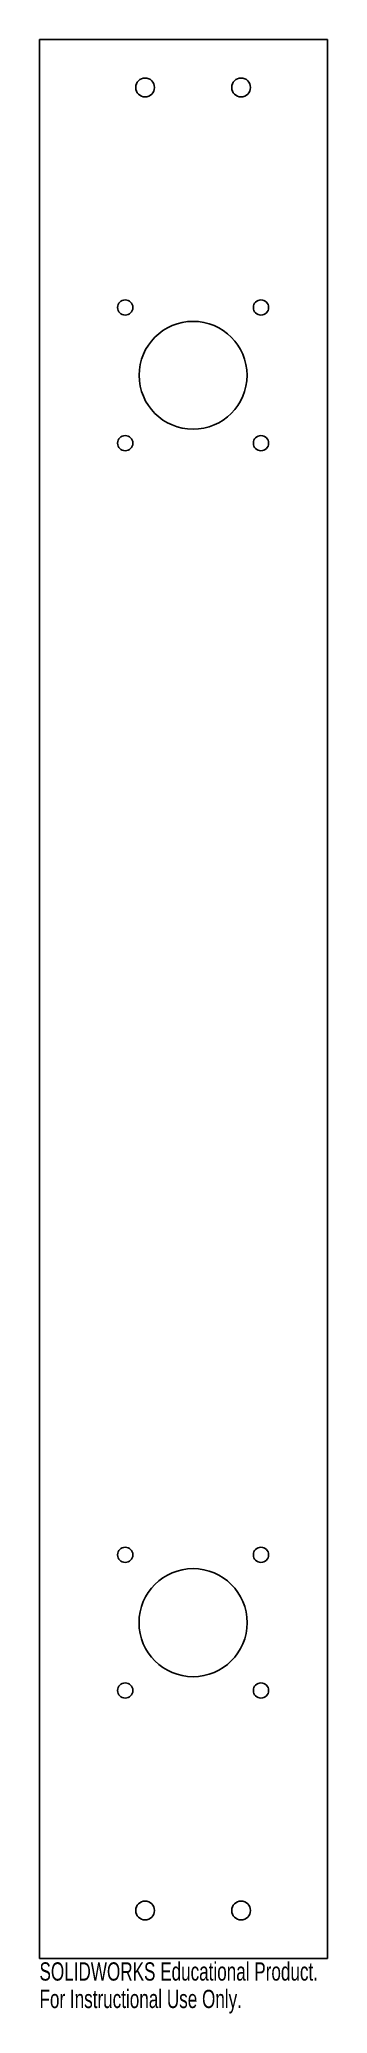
# Model space of a CAD drawing. Header units: inches. Extents: x 4.9 to 7.9, y -0.6 to 20.
import ezdxf

# ---------------------------------------------------------------- set-up
doc = ezdxf.new("R2010")
doc.units = ezdxf.units.IN
doc.header["$MEASUREMENT"] = 0
doc.styles.add('SLDTEXTSTYLE0', font='TXT', dxfattribs={"width": 0.7})

msp = doc.modelspace()

# ---------------------------------------------------------------- linework, layer by layer
at = {"color": 7, "linetype": 'Continuous', "lineweight": 25}
for p, q in [((7.9, 20), (4.9, 20)), ((4.9, 0), (4.9, 20)), ((7.9, 20), (7.9, 0)), ((4.9, 0), (7.9, 0))]:
    msp.add_line(p, q, dxfattribs=at)
for centre, radius in [((6, 19.5), 0.098), ((7, 19.5), 0.098), ((5.793, 17.207), 0.0795), ((7.207, 17.207), 0.0795), ((6.5, 16.5), 0.562), ((5.793, 15.793), 0.0795), ((7.207, 15.793), 0.0795), ((5.793, 4.207), 0.0795), ((7.207, 4.207), 0.0795), ((6.5, 3.5), 0.563), ((5.793, 2.793), 0.0795), ((7.207, 2.793), 0.0795), ((6, 0.5), 0.098), ((7, 0.5), 0.098)]:
    msp.add_circle(centre, radius, dxfattribs=at)

# ---------------------------------------------------------------- texts
at = {"color": 7, "linetype": 'Continuous', "char_height": 0.1903, "attachment_point": 1, "style": 'SLDTEXTSTYLE0'}
for s, insert in [('SOLIDWORKS Educational Product.', (4.9, -0.04)), ('For Instructional Use Only.', (4.9, -0.326))]:
    msp.add_mtext(s, dxfattribs=dict(at, insert=insert))

doc.saveas('drawing.dxf')
